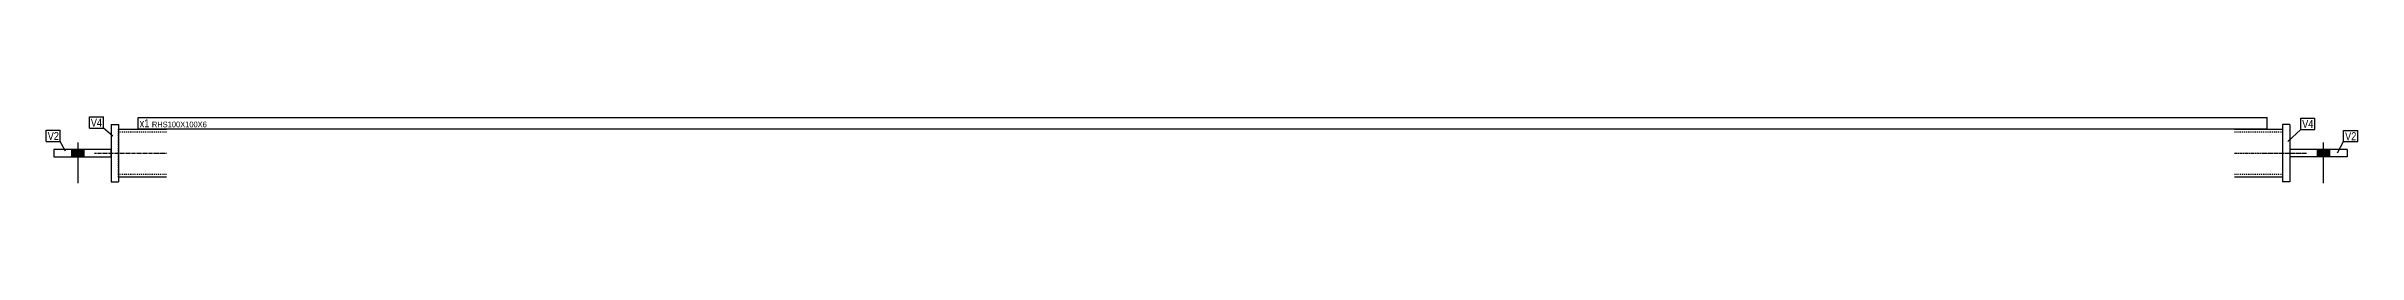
# Model space of a CAD drawing. Header units: millimetres. Extents: x 8 to 15327, y 10 to 388.
# Drawn here: x 10501 to 15327, y 10 to 148 of the extents above; entities that cross this region are included whole.
import ezdxf

# ---------------------------------------------------------------- set-up
doc = ezdxf.new("R2010")
doc.units = ezdxf.units.MM
doc.linetypes.add('DXK_LINE_DOT2', pattern=[3.9198, 1.9599, -1.9599])
doc.linetypes.add('DXK_LINE_DOT3', pattern=[5.9187, 2.979, -0.9799, 0.9799, -0.9799])
doc.layers.add('STÅL', color=7, linetype='Continuous')
doc.layers.add('TEKST', color=7, linetype='Continuous')
doc.styles.add('Arial Narrow', font='ARIALN.TTF', dxfattribs={"height": 0.2})

msp = doc.modelspace()

# ---------------------------------------------------------------- hatches: boundary and pattern name
at = {"layer": 'STÅL', "linetype": 'Continuous'}
for points in [[(10554, 64.5), (10580, 64.5), (10580, 79.5), (10554, 79.5)], [(10554, 64.5), (10580, 64.5), (10580, 79.5), (10554, 79.5)], [(15267.5, 79.5), (15241.5, 79.5), (15241.5, 64.5), (15267.5, 64.5)], [(15267.5, 79.5), (15241.5, 79.5), (15241.5, 64.5), (15267.5, 64.5)]]:
    msp.add_hatch(color=96, dxfattribs=at).paths.add_polyline_path(points)

# ---------------------------------------------------------------- linework, layer by layer
at = {"layer": 'STÅL', "color": 2, "linetype": 'Continuous'}
for p, q in [((10637, 132), (10637, 12)), ((10637, 132), (10652, 132)), ((10652, 132), (10652, 12)), ((10652, 122), (10752, 122)), ((15069.5, 122), (15169.5, 122)), ((15184.5, 132), (15169.5, 132)), ((15169.5, 132), (15169.5, 12)), ((15184.5, 132), (15184.5, 12)), ((10517, 79.5), (10517, 64.5)), ((10637, 79.5), (10517, 79.5)), ((10517, 64.5), (10637, 64.5)), ((10637, 64.5), (10637, 79.5)), ((15304.5, 79.5), (15184.5, 79.5)), ((15184.5, 79.5), (15184.5, 64.5)), ((15304.5, 64.5), (15184.5, 64.5)), ((15304.5, 79.5), (15304.5, 64.5)), ((10637, 12), (10652, 12)), ((10752, 22), (10652, 22)), ((15169.5, 22), (15069.5, 22)), ((15184.5, 12), (15169.5, 12))]:
    msp.add_line(p, q, dxfattribs=at)
at = {"layer": 'STÅL', "color": 7, "linetype": 'DXK_LINE_DOT2'}
for p, q in [((10652, 22), (10652, 122)), ((10752, 116), (10652, 116)), ((15169.5, 116), (15069.5, 116)), ((15169.5, 122), (15169.5, 22)), ((10652, 28), (10752, 28)), ((15069.5, 28), (15169.5, 28))]:
    msp.add_line(p, q, dxfattribs=at)
at = {"layer": 'STÅL', "color": 96, "linetype": 'Continuous'}
for p, q in [((10554, 79.5), (10554, 64.5)), ((10554, 79.5), (10554, 64.5)), ((10567, 94.5), (10567, 9.5)), ((10567, 94.5), (10567, 9.5)), ((10580, 79.5), (10580, 64.5)), ((10580, 79.5), (10580, 64.5)), ((15241.5, 79.5), (15241.5, 64.5)), ((15241.5, 79.5), (15241.5, 64.5)), ((15254.5, 94.5), (15254.5, 9.5)), ((15254.5, 94.5), (15254.5, 9.5)), ((15267.5, 79.5), (15267.5, 64.5)), ((15267.5, 79.5), (15267.5, 64.5))]:
    msp.add_line(p, q, dxfattribs=at)
at = {"layer": 'STÅL', "color": 7, "linetype": 'DXK_LINE_DOT3'}
for p, q in [((10602, 72), (10752, 72)), ((15069.5, 72), (15219.5, 72))]:
    msp.add_line(p, q, dxfattribs=at)

# ---------------------------------------------------------------- wipeouts: each hides what was drawn before it
at = {"color": 0}
msp.add_wipeout([(15233.9, 124.9), (15233.9, 142.4), (15210.5, 142.4), (15210.5, 124.9)], dxfattribs=at).dxf.layer = 'TEKST'

# ---------------------------------------------------------------- next in the draw order: wipeouts: each hides what was drawn before it
for points in [[(10617.6, 127.4), (10617.6, 144.9), (10594.2, 144.9), (10594.2, 127.4)], [(10527.6, 99.6), (10527.6, 117.1), (10504.2, 117.1), (10504.2, 99.6)], [(10716.4, 126.2), (10716.4, 143.7), (10696.2, 143.7), (10696.2, 126.2)], [(15233.9, 124.9), (15233.9, 142.4), (15210.5, 142.4), (15210.5, 124.9)], [(15323.6, 99.2), (15323.6, 116.7), (15300.1, 116.7), (15300.1, 99.2)]]:
    msp.add_wipeout(points, dxfattribs=at).dxf.layer = 'TEKST'

# ---------------------------------------------------------------- next in the draw order: linework, layer by layer
at = {"layer": 'TEKST', "color": 7, "linetype": 'Continuous'}
for p, q in [((15207.5, 145.4), (15236.9, 145.4)), ((15207.5, 121.9), (15207.5, 145.4)), ((15236.9, 121.9), (15236.9, 145.4)), ((15180.4, 96.5), (15207.5, 121.9)), ((15207.5, 121.9), (15236.9, 121.9))]:
    msp.add_line(p, q, dxfattribs=at)

# ---------------------------------------------------------------- next in the draw order: texts
at = {"layer": 'TEKST', "color": 3, "style": 'Arial Narrow'}
msp.add_text('V4', height=16.7, dxfattribs=at).set_placement((15210.5, 124.9))

# ---------------------------------------------------------------- next in the draw order: wipeouts: each hides what was drawn before it
at = {"color": 0}
for points in [[(10617.6, 127.4), (10617.6, 144.9), (10594.2, 144.9), (10594.2, 127.4)], [(10527.6, 99.6), (10527.6, 117.1), (10504.2, 117.1), (10504.2, 99.6)], [(10716.4, 126.2), (10716.4, 143.7), (10696.2, 143.7), (10696.2, 126.2)], [(15323.6, 99.2), (15323.6, 116.7), (15300.1, 116.7), (15300.1, 99.2)]]:
    msp.add_wipeout(points, dxfattribs=at).dxf.layer = 'TEKST'

# ---------------------------------------------------------------- next in the draw order: linework, layer by layer
at = {"layer": 'TEKST', "color": 7, "linetype": 'Continuous'}
for p, q in [((10591.2, 147.9), (10620.6, 147.9)), ((10591.2, 124.4), (10591.2, 147.9)), ((10620.6, 124.4), (10620.6, 147.9)), ((10693.2, 123.2), (10693.2, 146.7)), ((10501.2, 120.1), (10530.6, 120.1)), ((10501.2, 96.6), (10501.2, 120.1)), ((10501.2, 96.6), (10530.6, 96.6)), ((10530.6, 96.6), (10530.6, 120.1)), ((10541.3, 76.2), (10530.6, 96.6)), ((10591.2, 124.4), (10620.6, 124.4)), ((10640.3, 107.7), (10620.6, 124.4)), ((10693.6, 122), (10693.2, 123.2)), ((15297.1, 119.7), (15326.6, 119.7)), ((15297.1, 96.2), (15297.1, 119.7)), ((15326.6, 96.2), (15326.6, 119.7)), ((15284.1, 72.7), (15297.1, 96.2)), ((15297.1, 96.2), (15326.6, 96.2))]:
    msp.add_line(p, q, dxfattribs=at)

# ---------------------------------------------------------------- next in the draw order: texts
at = {"layer": 'TEKST', "color": 3, "style": 'Arial Narrow'}
for s, p in [('V2', (10504.2, 99.6)), ('V4', (10594.2, 127.4)), ('V2', (15300.1, 99.2))]:
    msp.add_text(s, height=16.7, dxfattribs=at).set_placement(p)

# ---------------------------------------------------------------- next in the draw order: wipeouts: each hides what was drawn before it
at = {"color": 0}
msp.add_wipeout([(15134.7, 126.2), (15134.7, 138.7), (10721.7, 138.7), (10721.7, 126.2)], dxfattribs=at).dxf.layer = 'TEKST'

# ---------------------------------------------------------------- next in the draw order: wipeouts: each hides what was drawn before it
msp.add_wipeout([(15134.7, 126.2), (15134.7, 138.7), (10721.7, 138.7), (10721.7, 126.2)], dxfattribs=at).dxf.layer = 'TEKST'

# ---------------------------------------------------------------- next in the draw order: linework, layer by layer
at = {"layer": 'TEKST', "color": 7, "linetype": 'Continuous'}
for p, q in [((10693.2, 146.7), (15137.7, 146.7)), ((15137.7, 123.2), (15137.7, 146.7)), ((10693.2, 123.2), (15137.7, 123.2))]:
    msp.add_line(p, q, dxfattribs=at)

# ---------------------------------------------------------------- next in the draw order: texts
at = {"layer": 'TEKST', "color": 3, "style": 'Arial Narrow'}
for s, height, p in [('x1', 16.7, (10696.2, 126.2)), ('RHS100X100X6', 11.93, (10721.7, 126.2))]:
    msp.add_text(s, height=height, dxfattribs=at).set_placement(p)

doc.saveas('drawing.dxf')
